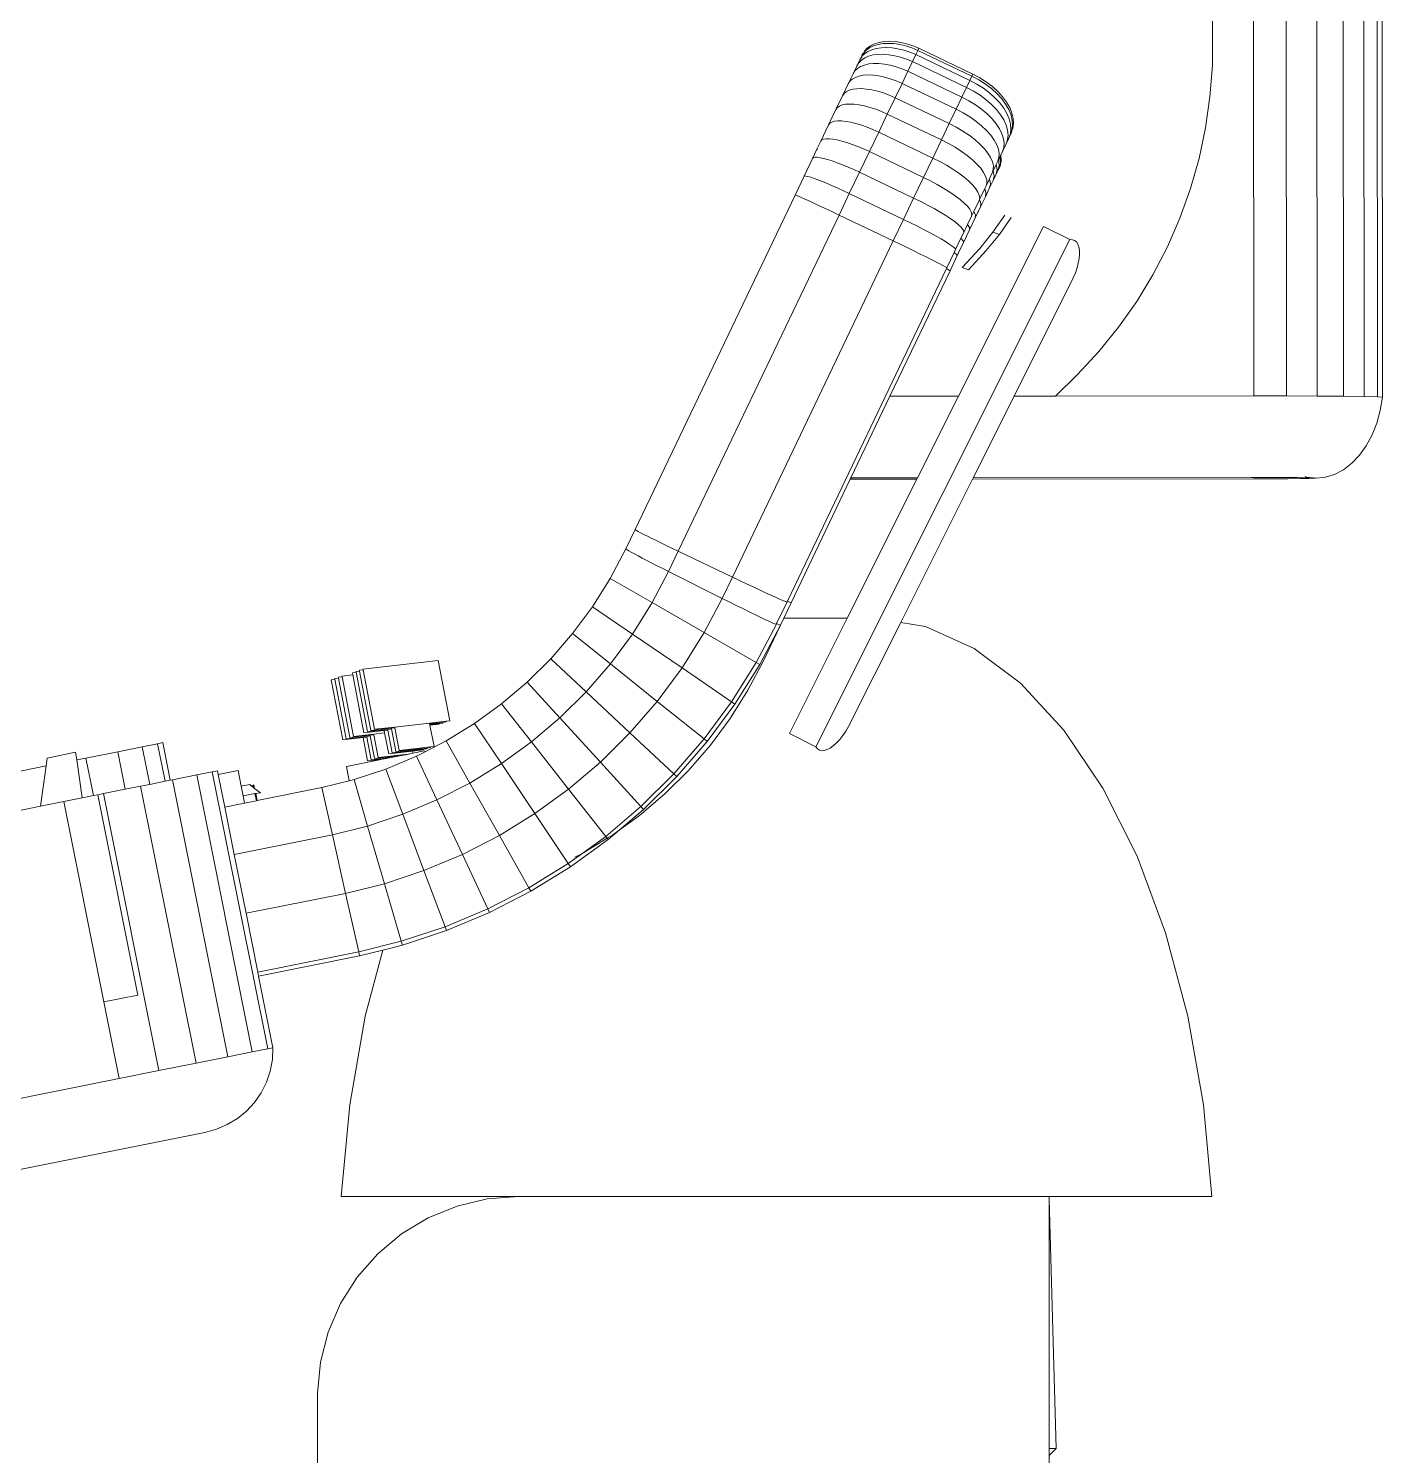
# Model space of a CAD drawing. Extents: x 3552052 to 4102982, y -707811 to -630695.
# Drawn here: x 3703986.1 to 3704290.7, y -696122.1 to -695801.1 of the extents above; entities that cross this region are included whole.
import ezdxf

# ---------------------------------------------------------------- set-up
doc = ezdxf.new("R2010")
doc.units = 0
doc.header["$LTSCALE"] = 6
doc.header["$MEASUREMENT"] = 0
doc.layers.get('0').update_dxf_attribs({"linetype": 'CONTINUOUS', "lineweight": 0})
doc.layers.add('EQP', color=6, linetype='CONTINUOUS', lineweight=0)

# ---------------------------------------------------------------- blocks, each defined once
blk = doc.blocks.new('Philips+Ultrasound+ls')
at = {"layer": 'EQP'}
for p, q in [((-3.202, 30.317), (-3.218, 53.005)), ((-2.508, 30.317), (-2.524, 53.002)), ((-1.857, 30.315), (-1.873, 52.962)), ((-1.293, 30.31), (-1.309, 52.899)), ((-0.855, 30.305), (-0.871, 52.816)), ((-0.572, 30.298), (-0.588, 52.719)), ((-0.464, 30.29), (-0.483, 52.614)), ((-4.086, 50.815), (-4.086, 37.354)), ((-11.458, 37.679), (-11.516, 37.618)), ((-11.438, 37.721), (-11.496, 37.66)), ((-11.385, 37.731), (-11.458, 37.679)), ((-11.365, 37.773), (-11.438, 37.721)), ((-11.34, 37.688), (-11.424, 37.649)), ((-11.3, 37.771), (-11.385, 37.731)), ((-11.28, 37.814), (-11.365, 37.773)), ((-11.244, 37.716), (-11.34, 37.688)), ((-11.204, 37.801), (-11.3, 37.771)), ((-11.183, 37.844), (-11.28, 37.814)), ((-11.139, 37.732), (-11.244, 37.716)), ((-11.097, 37.819), (-11.204, 37.801)), ((-11.076, 37.862), (-11.183, 37.844)), ((-11.025, 37.736), (-11.139, 37.732)), ((-10.982, 37.824), (-11.097, 37.819)), ((-10.962, 37.868), (-11.076, 37.862)), ((-10.904, 37.729), (-11.025, 37.736)), ((-10.862, 37.818), (-10.982, 37.824)), ((-10.841, 37.861), (-10.962, 37.868)), ((-10.78, 37.709), (-10.904, 37.729)), ((-10.737, 37.799), (-10.862, 37.818)), ((-10.716, 37.843), (-10.841, 37.861)), ((-10.653, 37.678), (-10.78, 37.709)), ((-10.61, 37.769), (-10.737, 37.799)), ((-10.589, 37.813), (-10.716, 37.843)), ((-10.527, 37.636), (-10.653, 37.678)), ((-10.483, 37.727), (-10.61, 37.769)), ((-10.462, 37.771), (-10.589, 37.813)), ((-10.358, 37.675), (-10.483, 37.727)), ((-10.337, 37.719), (-10.462, 37.771)), ((-10.337, 37.719), (-10.358, 37.675)), ((-9.184, 37.168), (-10.337, 37.719)), ((-11.655, 37.348), (-11.595, 37.473)), ((-11.619, 37.403), (-11.655, 37.348)), ((-11.614, 37.413), (-11.619, 37.403)), ((-11.558, 37.469), (-11.614, 37.413)), ((-11.595, 37.473), (-11.593, 37.477)), ((-11.595, 37.473), (-11.589, 37.465)), ((-11.593, 37.477), (-11.559, 37.548)), ((-11.553, 37.54), (-11.593, 37.477)), ((-11.593, 37.477), (-11.587, 37.469)), ((-11.559, 37.548), (-11.553, 37.561)), ((-11.559, 37.548), (-11.553, 37.54)), ((-11.488, 37.515), (-11.558, 37.469)), ((-11.539, 37.589), (-11.553, 37.561)), ((-11.553, 37.561), (-11.547, 37.553)), ((-11.553, 37.54), (-11.547, 37.553)), ((-11.496, 37.6), (-11.547, 37.553)), ((-11.516, 37.618), (-11.539, 37.589)), ((-11.539, 37.589), (-11.533, 37.581)), ((-11.496, 37.66), (-11.516, 37.618)), ((-11.424, 37.649), (-11.496, 37.6)), ((-11.403, 37.385), (-11.495, 37.363)), ((-11.405, 37.551), (-11.488, 37.515)), ((-11.311, 37.577), (-11.405, 37.551)), ((-11.299, 37.396), (-11.403, 37.385)), ((-11.206, 37.59), (-11.311, 37.577)), ((-11.188, 37.395), (-11.299, 37.396)), ((-11.093, 37.593), (-11.206, 37.59)), ((-11.07, 37.383), (-11.188, 37.395)), ((-10.974, 37.583), (-11.093, 37.593)), ((-10.947, 37.36), (-11.07, 37.383)), ((-10.85, 37.562), (-10.974, 37.583)), ((-10.724, 37.53), (-10.85, 37.562)), ((-10.598, 37.488), (-10.724, 37.53)), ((-10.473, 37.435), (-10.598, 37.488)), ((-10.473, 37.435), (-10.571, 37.23)), ((-10.402, 37.584), (-10.527, 37.636)), ((-10.402, 37.584), (-10.473, 37.435)), ((-9.32, 36.884), (-10.473, 37.435)), ((-10.358, 37.675), (-10.402, 37.584)), ((-9.249, 37.033), (-10.402, 37.584)), ((-9.205, 37.124), (-10.358, 37.675)), ((-11.84, 36.961), (-11.737, 37.176)), ((-11.687, 37.1), (-11.753, 37.062)), ((-11.737, 37.176), (-11.659, 37.339)), ((-11.698, 37.237), (-11.737, 37.176)), ((-11.645, 37.289), (-11.698, 37.237)), ((-11.608, 37.127), (-11.687, 37.1)), ((-11.659, 37.339), (-11.655, 37.348)), ((-11.659, 37.339), (-11.653, 37.331)), ((-11.655, 37.348), (-11.649, 37.34)), ((-11.577, 37.331), (-11.645, 37.289)), ((-11.518, 37.144), (-11.608, 37.127)), ((-11.495, 37.363), (-11.577, 37.331)), ((-11.416, 37.151), (-11.518, 37.144)), ((-11.307, 37.147), (-11.416, 37.151)), ((-11.19, 37.132), (-11.307, 37.147)), ((-11.068, 37.106), (-11.19, 37.132)), ((-10.944, 37.071), (-11.068, 37.106)), ((-10.821, 37.327), (-10.947, 37.36)), ((-10.818, 37.026), (-10.944, 37.071)), ((-10.695, 37.283), (-10.821, 37.327)), ((-10.571, 37.23), (-10.695, 37.283)), ((-10.571, 37.23), (-10.694, 36.973)), ((-9.418, 36.679), (-10.571, 37.23)), ((-9.205, 37.124), (-9.249, 37.033)), ((-9.184, 37.168), (-9.205, 37.124)), ((-9.058, 37.046), (-9.205, 37.124)), ((-9.037, 37.09), (-9.184, 37.168)), ((-8.897, 37.001), (-9.037, 37.09)), ((-4.086, 37.354), (-4.136, 36.688)), ((-11.962, 36.705), (-11.84, 36.961)), ((-11.881, 36.794), (-11.929, 36.754)), ((-11.818, 36.825), (-11.881, 36.794)), ((-11.804, 37.016), (-11.84, 36.961)), ((-11.742, 36.847), (-11.818, 36.825)), ((-11.753, 37.062), (-11.804, 37.016)), ((-11.654, 36.859), (-11.742, 36.847)), ((-11.555, 36.86), (-11.654, 36.859)), ((-11.448, 36.852), (-11.555, 36.86)), ((-11.333, 36.833), (-11.448, 36.852)), ((-11.212, 36.805), (-11.333, 36.833)), ((-11.089, 36.768), (-11.212, 36.805)), ((-10.964, 36.722), (-11.089, 36.768)), ((-10.694, 36.973), (-10.84, 36.668)), ((-10.694, 36.973), (-10.818, 37.026)), ((-9.541, 36.422), (-10.694, 36.973)), ((-9.32, 36.884), (-9.418, 36.679)), ((-9.249, 37.033), (-9.32, 36.884)), ((-9.172, 36.806), (-9.32, 36.884)), ((-9.101, 36.955), (-9.249, 37.033)), ((-9.032, 36.719), (-9.172, 36.806)), ((-8.962, 36.867), (-9.101, 36.955)), ((-8.918, 36.957), (-9.058, 37.046)), ((-8.832, 36.77), (-8.962, 36.867)), ((-8.789, 36.86), (-8.918, 36.957)), ((-8.768, 36.903), (-8.897, 37.001)), ((-8.716, 36.666), (-8.832, 36.77)), ((-8.673, 36.755), (-8.789, 36.86)), ((-8.653, 36.798), (-8.768, 36.903)), ((-8.551, 36.687), (-8.653, 36.798)), ((-11.962, 36.705), (-12.102, 36.413)), ((-12.027, 36.488), (-12.072, 36.455)), ((-11.968, 36.512), (-12.027, 36.488)), ((-11.895, 36.527), (-11.968, 36.512)), ((-11.929, 36.754), (-11.962, 36.705)), ((-11.81, 36.533), (-11.895, 36.527)), ((-11.714, 36.529), (-11.81, 36.533)), ((-11.608, 36.516), (-11.714, 36.529)), ((-11.495, 36.493), (-11.608, 36.516)), ((-11.377, 36.462), (-11.495, 36.493)), ((-11.254, 36.422), (-11.377, 36.462)), ((-10.84, 36.668), (-11.007, 36.32)), ((-10.84, 36.668), (-10.964, 36.722)), ((-9.687, 36.116), (-10.84, 36.668)), ((-9.418, 36.679), (-9.541, 36.422)), ((-9.27, 36.602), (-9.418, 36.679)), ((-9.13, 36.515), (-9.27, 36.602)), ((-8.999, 36.422), (-9.13, 36.515)), ((-8.902, 36.623), (-9.032, 36.719)), ((-8.785, 36.521), (-8.902, 36.623)), ((-8.682, 36.414), (-8.785, 36.521)), ((-8.614, 36.557), (-8.716, 36.666)), ((-8.572, 36.644), (-8.673, 36.755)), ((-8.529, 36.444), (-8.614, 36.557)), ((-8.488, 36.53), (-8.572, 36.644)), ((-8.467, 36.573), (-8.551, 36.687)), ((-8.421, 36.414), (-8.488, 36.53)), ((-8.4, 36.456), (-8.467, 36.573)), ((-4.136, 36.688), (-4.23, 36.027)), ((-12.256, 36.091), (-12.102, 36.413)), ((-12.134, 36.166), (-12.189, 36.149)), ((-12.064, 36.174), (-12.134, 36.166)), ((-12.072, 36.455), (-12.102, 36.413)), ((-11.982, 36.173), (-12.064, 36.174)), ((-11.889, 36.163), (-11.982, 36.173)), ((-11.786, 36.144), (-11.889, 36.163)), ((-11.13, 36.374), (-11.254, 36.422)), ((-11.007, 36.32), (-11.191, 35.935)), ((-11.007, 36.32), (-11.13, 36.374)), ((-9.854, 35.768), (-11.007, 36.32)), ((-9.541, 36.422), (-9.687, 36.116)), ((-9.393, 36.345), (-9.541, 36.422)), ((-9.252, 36.26), (-9.393, 36.345)), ((-9.12, 36.168), (-9.252, 36.26)), ((-9, 36.071), (-9.12, 36.168)), ((-8.88, 36.322), (-8.999, 36.422)), ((-8.776, 36.218), (-8.88, 36.322)), ((-8.688, 36.111), (-8.776, 36.218)), ((-8.596, 36.304), (-8.682, 36.414)), ((-8.527, 36.193), (-8.596, 36.304)), ((-8.461, 36.33), (-8.529, 36.444)), ((-8.477, 36.082), (-8.527, 36.193)), ((-8.412, 36.216), (-8.461, 36.33)), ((-8.373, 36.298), (-8.421, 36.414)), ((-8.384, 36.105), (-8.412, 36.216)), ((-8.353, 36.34), (-8.4, 36.456)), ((-8.346, 36.184), (-8.373, 36.298)), ((-8.326, 36.226), (-8.353, 36.34)), ((-8.338, 36.075), (-8.346, 36.184)), ((-8.319, 36.116), (-8.326, 36.226)), ((-12.422, 35.743), (-12.256, 36.091)), ((-12.23, 36.124), (-12.256, 36.091)), ((-12.189, 36.149), (-12.23, 36.124)), ((-11.675, 36.117), (-11.786, 36.144)), ((-11.558, 36.082), (-11.675, 36.117)), ((-11.437, 36.039), (-11.558, 36.082)), ((-11.314, 35.99), (-11.437, 36.039)), ((-11.191, 35.935), (-11.389, 35.519)), ((-11.191, 35.935), (-11.314, 35.99)), ((-10.038, 35.383), (-11.191, 35.935)), ((-9.687, 36.116), (-9.854, 35.768)), ((-9.539, 36.04), (-9.687, 36.116)), ((-9.397, 35.957), (-9.539, 36.04)), ((-9.264, 35.868), (-9.397, 35.957)), ((-9.142, 35.774), (-9.264, 35.868)), ((-8.894, 35.971), (-9, 36.071)), ((-8.804, 35.869), (-8.894, 35.971)), ((-8.73, 35.766), (-8.804, 35.869)), ((-8.617, 36.004), (-8.688, 36.111)), ((-8.565, 35.898), (-8.617, 36.004)), ((-8.532, 35.794), (-8.565, 35.898)), ((-8.446, 35.974), (-8.477, 36.082)), ((-8.436, 35.871), (-8.446, 35.974)), ((-8.446, 35.773), (-8.436, 35.871)), ((-8.418, 35.808), (-8.366, 35.916)), ((-8.418, 35.808), (-8.387, 35.897)), ((-8.387, 35.897), (-8.385, 35.901)), ((-8.385, 35.901), (-8.375, 35.998)), ((-8.375, 35.998), (-8.384, 36.105)), ((-8.366, 35.916), (-8.352, 35.971)), ((-8.352, 35.971), (-8.338, 36.075)), ((-8.332, 36.012), (-8.352, 35.971)), ((-8.332, 36.012), (-8.319, 36.116)), ((-4.23, 36.027), (-4.368, 35.374)), ((-12.598, 35.376), (-12.512, 35.555)), ((-12.512, 35.555), (-12.422, 35.743)), ((-12.491, 35.58), (-12.512, 35.555)), ((-12.512, 35.555), (-12.505, 35.55)), ((-12.401, 35.768), (-12.422, 35.743)), ((-12.422, 35.743), (-12.415, 35.738)), ((-12.364, 35.784), (-12.401, 35.768)), ((-12.312, 35.793), (-12.364, 35.784)), ((-12.247, 35.793), (-12.312, 35.793)), ((-12.168, 35.784), (-12.247, 35.793)), ((-12.078, 35.768), (-12.168, 35.784)), ((-11.978, 35.743), (-12.078, 35.768)), ((-11.869, 35.711), (-11.978, 35.743)), ((-11.754, 35.672), (-11.869, 35.711)), ((-11.635, 35.626), (-11.754, 35.672)), ((-11.512, 35.575), (-11.635, 35.626)), ((-11.389, 35.519), (-11.512, 35.575)), ((-9.854, 35.768), (-10.038, 35.383)), ((-9.705, 35.693), (-9.854, 35.768)), ((-9.562, 35.611), (-9.705, 35.693)), ((-9.428, 35.525), (-9.562, 35.611)), ((-9.034, 35.678), (-9.142, 35.774)), ((-8.941, 35.581), (-9.034, 35.678)), ((-8.865, 35.485), (-8.941, 35.581)), ((-8.676, 35.666), (-8.73, 35.766)), ((-8.64, 35.569), (-8.676, 35.666)), ((-8.625, 35.476), (-8.64, 35.569)), ((-8.556, 35.52), (-8.477, 35.684)), ((-8.556, 35.52), (-8.527, 35.604)), ((-8.52, 35.696), (-8.532, 35.794)), ((-8.527, 35.604), (-8.52, 35.696)), ((-8.477, 35.684), (-8.418, 35.808)), ((-8.477, 35.684), (-8.446, 35.773)), ((-12.78, 34.995), (-12.598, 35.376)), ((-12.581, 35.391), (-12.598, 35.376)), ((-12.548, 35.399), (-12.581, 35.391)), ((-12.501, 35.399), (-12.548, 35.399)), ((-12.439, 35.39), (-12.501, 35.399)), ((-12.364, 35.374), (-12.439, 35.39)), ((-12.277, 35.351), (-12.364, 35.374)), ((-12.18, 35.32), (-12.277, 35.351)), ((-12.074, 35.283), (-12.18, 35.32)), ((-11.961, 35.239), (-12.074, 35.283)), ((-11.389, 35.519), (-11.599, 35.081)), ((-10.236, 34.968), (-11.389, 35.519)), ((-10.038, 35.383), (-10.236, 34.968)), ((-9.889, 35.308), (-10.038, 35.383)), ((-9.745, 35.229), (-9.889, 35.308)), ((-9.304, 35.435), (-9.428, 35.525)), ((-9.194, 35.344), (-9.304, 35.435)), ((-9.098, 35.253), (-9.194, 35.344)), ((-9.019, 35.164), (-9.098, 35.253)), ((-8.807, 35.391), (-8.865, 35.485)), ((-8.768, 35.301), (-8.807, 35.391)), ((-8.749, 35.216), (-8.768, 35.301)), ((-8.686, 35.247), (-8.752, 35.11)), ((-8.654, 35.314), (-8.686, 35.247)), ((-8.67, 35.131), (-8.686, 35.247)), ((-8.654, 35.314), (-8.629, 35.391)), ((-8.639, 35.346), (-8.654, 35.314)), ((-8.61, 35.406), (-8.639, 35.346)), ((-8.623, 35.231), (-8.639, 35.346)), ((-8.629, 35.391), (-8.625, 35.476)), ((-8.62, 35.192), (-8.598, 35.283)), ((-8.61, 35.406), (-8.603, 35.42)), ((-8.598, 35.283), (-8.61, 35.406)), ((-8.607, 35.211), (-8.58, 35.321)), ((-8.603, 35.42), (-8.592, 35.444)), ((-8.591, 35.297), (-8.603, 35.42)), ((-8.556, 35.52), (-8.592, 35.444)), ((-8.58, 35.321), (-8.592, 35.444)), ((-4.368, 35.374), (-4.55, 34.731)), ((-12.972, 34.594), (-12.78, 34.995)), ((-12.767, 35.001), (-12.78, 34.995)), ((-12.739, 35), (-12.767, 35.001)), ((-12.696, 34.99), (-12.739, 35)), ((-12.638, 34.973), (-12.696, 34.99)), ((-12.567, 34.949), (-12.638, 34.973)), ((-12.484, 34.919), (-12.567, 34.949)), ((-11.843, 35.191), (-11.961, 35.239)), ((-11.722, 35.138), (-11.843, 35.191)), ((-11.599, 35.081), (-11.816, 34.627)), ((-11.599, 35.081), (-11.722, 35.138)), ((-10.446, 34.529), (-11.599, 35.081)), ((-10.236, 34.968), (-10.446, 34.529)), ((-10.087, 34.894), (-10.236, 34.968)), ((-9.609, 35.145), (-9.745, 35.229)), ((-9.484, 35.06), (-9.609, 35.145)), ((-9.37, 34.975), (-9.484, 35.06)), ((-9.272, 34.891), (-9.37, 34.975)), ((-8.957, 35.077), (-9.019, 35.164)), ((-8.914, 34.995), (-8.957, 35.077)), ((-8.891, 34.919), (-8.914, 34.995)), ((-8.771, 35.069), (-8.834, 34.938)), ((-8.771, 35.069), (-8.75, 35.138)), ((-8.752, 35.11), (-8.771, 35.069)), ((-8.755, 34.903), (-8.695, 35.028)), ((-8.755, 34.903), (-8.733, 35)), ((-8.733, 35), (-8.752, 35.11)), ((-8.75, 35.138), (-8.749, 35.216)), ((-8.695, 35.028), (-8.67, 35.131)), ((-8.695, 35.028), (-8.661, 35.098)), ((-8.65, 35.122), (-8.661, 35.098)), ((-8.65, 35.122), (-8.649, 35.124)), ((-8.649, 35.124), (-8.627, 35.169)), ((-8.649, 35.124), (-8.644, 35.146)), ((-8.644, 35.146), (-8.643, 35.154)), ((-8.643, 35.154), (-8.641, 35.156)), ((-8.641, 35.156), (-8.627, 35.169)), ((-8.641, 35.156), (-8.64, 35.165)), ((-8.64, 35.165), (-8.638, 35.168)), ((-8.638, 35.168), (-8.625, 35.227)), ((-8.638, 35.168), (-8.62, 35.192)), ((-8.627, 35.169), (-8.625, 35.173)), ((-8.625, 35.227), (-8.623, 35.231)), ((-8.625, 35.173), (-8.623, 35.181)), ((-8.623, 35.181), (-8.621, 35.182)), ((-8.621, 35.182), (-8.618, 35.188)), ((-8.62, 35.192), (-8.607, 35.211)), ((-8.618, 35.188), (-8.62, 35.192)), ((-12.39, 34.881), (-12.484, 34.919)), ((-12.287, 34.839), (-12.39, 34.881)), ((-12.176, 34.791), (-12.287, 34.839)), ((-12.059, 34.739), (-12.176, 34.791)), ((-11.939, 34.684), (-12.059, 34.739)), ((-11.816, 34.627), (-11.939, 34.684)), ((-9.942, 34.816), (-10.087, 34.894)), ((-9.805, 34.736), (-9.942, 34.816)), ((-9.677, 34.656), (-9.805, 34.736)), ((-9.561, 34.577), (-9.677, 34.656)), ((-9.189, 34.808), (-9.272, 34.891)), ((-9.123, 34.73), (-9.189, 34.808)), ((-9.076, 34.657), (-9.123, 34.73)), ((-9.048, 34.591), (-9.076, 34.657)), ((-8.931, 34.734), (-9.043, 34.502)), ((-8.905, 34.79), (-8.931, 34.734)), ((-8.906, 34.639), (-8.931, 34.734)), ((-8.919, 34.558), (-8.83, 34.745)), ((-8.919, 34.558), (-8.906, 34.639)), ((-8.834, 34.938), (-8.905, 34.79)), ((-8.905, 34.79), (-8.888, 34.85)), ((-8.888, 34.85), (-8.891, 34.919)), ((-8.812, 34.835), (-8.834, 34.938)), ((-8.83, 34.745), (-8.755, 34.903)), ((-8.83, 34.745), (-8.812, 34.835)), ((-4.55, 34.731), (-4.775, 34.102)), ((-16.378, 27.472), (-12.972, 34.594)), ((-12.963, 34.593), (-12.972, 34.594)), ((-12.938, 34.584), (-12.963, 34.593)), ((-12.898, 34.568), (-12.938, 34.584)), ((-12.844, 34.544), (-12.898, 34.568)), ((-12.775, 34.514), (-12.844, 34.544)), ((-12.695, 34.478), (-12.775, 34.514)), ((-12.603, 34.436), (-12.695, 34.478)), ((-12.502, 34.389), (-12.603, 34.436)), ((-12.392, 34.338), (-12.502, 34.389)), ((-12.277, 34.284), (-12.392, 34.338)), ((-11.816, 34.627), (-12.035, 34.169)), ((-10.663, 34.075), (-11.816, 34.627)), ((-10.446, 34.529), (-10.663, 34.075)), ((-10.296, 34.456), (-10.446, 34.529)), ((-10.151, 34.381), (-10.296, 34.456)), ((-10.011, 34.305), (-10.151, 34.381)), ((-9.459, 34.499), (-9.561, 34.577)), ((-9.372, 34.425), (-9.459, 34.499)), ((-9.302, 34.356), (-9.372, 34.425)), ((-9.25, 34.293), (-9.302, 34.356)), ((-9.052, 34.481), (-9.166, 34.244)), ((-9.065, 34.253), (-9.021, 34.345)), ((-9.052, 34.481), (-9.04, 34.531)), ((-9.043, 34.502), (-9.052, 34.481)), ((-9.04, 34.531), (-9.048, 34.591)), ((-9.013, 34.416), (-9.043, 34.502)), ((-8.919, 34.558), (-9.021, 34.345)), ((-9.021, 34.345), (-9.013, 34.416)), ((-15.459, 27.01), (-12.035, 34.169)), ((-12.157, 34.227), (-12.277, 34.284)), ((-12.035, 34.169), (-12.157, 34.227)), ((-10.882, 33.618), (-12.035, 34.169)), ((-10.663, 34.075), (-10.882, 33.618)), ((-10.513, 34.003), (-10.663, 34.075)), ((-9.881, 34.229), (-10.011, 34.305)), ((-9.762, 34.156), (-9.881, 34.229)), ((-9.656, 34.086), (-9.762, 34.156)), ((-9.565, 34.021), (-9.656, 34.086)), ((-9.212, 34.148), (-9.298, 33.967)), ((-9.256, 33.854), (-9.134, 34.109)), ((-9.218, 34.236), (-9.25, 34.293)), ((-9.205, 34.188), (-9.218, 34.236)), ((-9.166, 34.244), (-9.212, 34.148)), ((-9.212, 34.148), (-9.205, 34.188)), ((-9.131, 34.169), (-9.166, 34.244)), ((-9.134, 34.109), (-9.069, 34.245)), ((-9.134, 34.109), (-9.131, 34.169)), ((-9.077, 34.228), (-9.065, 34.253)), ((-9.069, 34.245), (-9.065, 34.253)), ((-8.758, 33.803), (-8.503, 34.164)), ((-8.368, 34.114), (-8.621, 33.753)), ((-4.775, 34.102), (-5.042, 33.49)), ((-10.366, 33.929), (-10.513, 34.003)), ((-10.225, 33.857), (-10.366, 33.929)), ((-10.093, 33.787), (-10.225, 33.857)), ((-9.97, 33.721), (-10.093, 33.787)), ((-9.491, 33.961), (-9.565, 34.021)), ((-9.493, 30.311), (-7.682, 33.928)), ((-9.434, 33.908), (-9.491, 33.961)), ((-9.38, 33.796), (-9.438, 33.674)), ((-9.397, 33.862), (-9.434, 33.908)), ((-9.378, 33.825), (-9.397, 33.862)), ((-9.256, 33.854), (-9.384, 33.586)), ((-9.298, 33.967), (-9.38, 33.796)), ((-9.38, 33.796), (-9.378, 33.825)), ((-9.258, 33.903), (-9.298, 33.967)), ((-9.256, 33.854), (-9.258, 33.903)), ((-9.036, 33.459), (-8.758, 33.803)), ((-8.621, 33.753), (-8.899, 33.411)), ((-8.621, 33.753), (-8.758, 33.803)), ((-7.118, 33.646), (-7.682, 33.928)), ((-14.306, 26.458), (-10.882, 33.618)), ((-12.527, 22.845), (-7.118, 33.646)), ((-10.732, 33.546), (-10.882, 33.618)), ((-10.584, 33.474), (-10.732, 33.546)), ((-10.442, 33.405), (-10.584, 33.474)), ((-9.861, 33.659), (-9.97, 33.721)), ((-9.766, 33.602), (-9.861, 33.659)), ((-9.687, 33.552), (-9.766, 33.602)), ((-9.625, 33.509), (-9.687, 33.552)), ((-9.582, 33.475), (-9.625, 33.509)), ((-9.554, 33.432), (-9.584, 33.37)), ((-9.558, 33.449), (-9.582, 33.475)), ((-9.554, 33.432), (-9.558, 33.449)), ((-9.438, 33.674), (-9.554, 33.432)), ((-9.49, 33.364), (-9.384, 33.586)), ((-9.392, 33.622), (-9.438, 33.674)), ((-9.413, 33.053), (-9.036, 33.459)), ((-9.384, 33.586), (-9.392, 33.622)), ((-7.118, 33.646), (-7.065, 33.644)), ((-7.065, 33.644), (-7.018, 33.628)), ((-7.018, 33.628), (-6.979, 33.596)), ((-6.979, 33.596), (-6.949, 33.55)), ((-6.949, 33.55), (-6.927, 33.491)), ((-6.927, 33.491), (-6.916, 33.419)), ((-5.042, 33.49), (-5.35, 32.897)), ((-10.307, 33.339), (-10.442, 33.405)), ((-10.182, 33.278), (-10.307, 33.339)), ((-10.07, 33.221), (-10.182, 33.278)), ((-9.971, 33.171), (-10.07, 33.221)), ((-9.889, 33.129), (-9.971, 33.171)), ((-9.823, 33.094), (-9.889, 33.129)), ((-9.584, 33.37), (-9.74, 33.044)), ((-9.517, 33.307), (-9.672, 32.984)), ((-9.532, 33.33), (-9.584, 33.37)), ((-9.517, 33.307), (-9.532, 33.33)), ((-9.494, 33.357), (-9.517, 33.307)), ((-9.494, 33.357), (-9.49, 33.364)), ((-8.899, 33.411), (-9.276, 33.005)), ((-6.94, 33.147), (-6.967, 33.044)), ((-6.922, 33.246), (-6.94, 33.147)), ((-6.914, 33.337), (-6.922, 33.246)), ((-6.916, 33.419), (-6.914, 33.337)), ((-13.135, 25.945), (-9.747, 33.028)), ((-9.672, 32.984), (-10.951, 30.31)), ((-9.776, 33.068), (-9.823, 33.094)), ((-9.748, 33.051), (-9.776, 33.068)), ((-9.74, 33.044), (-9.748, 33.051)), ((-9.74, 33.044), (-9.747, 33.028)), ((-9.691, 32.997), (-9.747, 33.028)), ((-9.672, 32.984), (-9.691, 32.997)), ((-9.276, 33.005), (-9.413, 33.053)), ((-8.309, 30.312), (-7.047, 32.832)), ((-7.003, 32.938), (-7.047, 32.832)), ((-6.967, 33.044), (-7.003, 32.938)), ((-5.35, 32.897), (-5.697, 32.326)), ((-5.697, 32.326), (-6.081, 31.78)), ((-6.081, 31.78), (-6.501, 31.261)), ((-6.501, 31.261), (-6.956, 30.771)), ((-6.956, 30.771), (-7.424, 30.313)), ((-11.782, 28.572), (-10.951, 30.31)), ((-9.493, 30.311), (-10.951, 30.31)), ((-9.493, 30.311), (-10.363, 28.574)), ((-9.179, 28.575), (-8.309, 30.312)), ((-7.424, 30.313), (-8.309, 30.312)), ((-3.202, 30.317), (-7.424, 30.313)), ((-2.508, 30.317), (-3.202, 30.317)), ((-1.857, 30.315), (-2.508, 30.317)), ((-1.293, 30.31), (-1.857, 30.315)), ((-0.855, 30.305), (-1.293, 30.31)), ((-0.572, 30.298), (-0.855, 30.305)), ((-0.464, 30.29), (-0.572, 30.298)), ((-0.511, 30.008), (-0.464, 30.29)), ((-0.585, 29.738), (-0.511, 30.008)), ((-0.808, 29.256), (-0.685, 29.486)), ((-0.685, 29.486), (-0.585, 29.738)), ((-0.953, 29.054), (-0.808, 29.256)), ((-1.294, 28.746), (-1.116, 28.883)), ((-1.116, 28.883), (-0.953, 29.054)), ((-11.784, 28.568), (-11.795, 28.544)), ((-11.784, 28.568), (-11.782, 28.572)), ((-11.518, 28.573), (-11.782, 28.572)), ((-10.363, 28.574), (-11.518, 28.573)), ((-10.363, 28.574), (-10.377, 28.545)), ((-9.193, 28.546), (-9.179, 28.575)), ((-9.179, 28.575), (-3.259, 28.581)), ((-2.841, 28.58), (-3.259, 28.581)), ((-2.535, 28.579), (-2.841, 28.58)), ((-2.27, 28.577), (-2.535, 28.579)), ((-2.065, 28.575), (-2.27, 28.577)), ((-2.11, 28.598), (-2.082, 28.589)), ((-2.082, 28.589), (-1.932, 28.571)), ((-1.932, 28.571), (-2.065, 28.575)), ((-2.034, 28.56), (-1.916, 28.564)), ((-1.881, 28.568), (-1.932, 28.571)), ((-1.916, 28.564), (-1.881, 28.568)), ((-1.881, 28.568), (-1.72, 28.583)), ((-1.72, 28.583), (-1.68, 28.587)), ((-1.68, 28.587), (-1.483, 28.647)), ((-1.483, 28.647), (-1.294, 28.746)), ((-11.795, 28.544), (-13.054, 25.914)), ((-10.377, 28.545), (-11.859, 25.586)), ((-11.795, 28.544), (-11.455, 28.544)), ((-11.455, 28.544), (-10.377, 28.545)), ((-10.721, 25.495), (-9.193, 28.546)), ((-9.193, 28.546), (-3.196, 28.552)), ((-3.196, 28.552), (-2.781, 28.553)), ((-2.781, 28.553), (-2.481, 28.555)), ((-2.481, 28.555), (-2.226, 28.557)), ((-2.226, 28.557), (-2.034, 28.56)), ((-16.576, 27.058), (-16.378, 27.472)), ((-16.371, 27.466), (-16.378, 27.472)), ((-16.349, 27.452), (-16.371, 27.466)), ((-16.311, 27.431), (-16.349, 27.452)), ((-16.259, 27.403), (-16.311, 27.431)), ((-16.193, 27.369), (-16.259, 27.403)), ((-16.114, 27.329), (-16.193, 27.369)), ((-16.576, 27.058), (-16.907, 26.429)), ((-16.569, 27.052), (-16.576, 27.058)), ((-16.547, 27.037), (-16.569, 27.052)), ((-16.023, 27.284), (-16.114, 27.329)), ((-15.923, 27.235), (-16.023, 27.284)), ((-15.815, 27.182), (-15.923, 27.235)), ((-15.7, 27.126), (-15.815, 27.182)), ((-15.581, 27.068), (-15.7, 27.126)), ((-15.459, 27.01), (-15.581, 27.068)), ((-16.51, 27.016), (-16.547, 27.037)), ((-16.458, 26.987), (-16.51, 27.016)), ((-16.392, 26.952), (-16.458, 26.987)), ((-16.314, 26.91), (-16.392, 26.952)), ((-16.225, 26.863), (-16.314, 26.91)), ((-16.126, 26.812), (-16.225, 26.863)), ((-16.018, 26.757), (-16.126, 26.812)), ((-15.905, 26.699), (-16.018, 26.757)), ((-15.459, 27.01), (-15.666, 26.578)), ((-14.306, 26.458), (-15.459, 27.01)), ((-15.666, 26.578), (-16.015, 25.915)), ((-15.786, 26.639), (-15.905, 26.699)), ((-15.666, 26.578), (-15.786, 26.639)), ((-14.523, 26.004), (-15.666, 26.578)), ((-14.306, 26.458), (-14.523, 26.004)), ((-14.156, 26.386), (-14.306, 26.458)), ((-16.907, 26.429), (-17.285, 25.828)), ((-16.015, 25.915), (-16.907, 26.429)), ((-14.007, 26.316), (-14.156, 26.386)), ((-13.864, 26.249), (-14.007, 26.316)), ((-13.728, 26.185), (-13.864, 26.249)), ((-13.602, 26.127), (-13.728, 26.185)), ((-17.285, 25.828), (-17.707, 25.257)), ((-16.434, 25.247), (-17.285, 25.828)), ((-16.015, 25.915), (-16.434, 25.247)), ((-14.906, 25.277), (-16.015, 25.915)), ((-14.523, 26.004), (-14.906, 25.277)), ((-14.374, 25.93), (-14.523, 26.004)), ((-14.227, 25.857), (-14.374, 25.93)), ((-14.085, 25.787), (-14.227, 25.857)), ((-13.488, 26.075), (-13.602, 26.127)), ((-13.387, 26.029), (-13.488, 26.075)), ((-13.302, 25.992), (-13.387, 26.029)), ((-13.142, 25.929), (-13.363, 25.469)), ((-13.234, 25.963), (-13.302, 25.992)), ((-13.184, 25.942), (-13.234, 25.963)), ((-13.21, 25.586), (-13.054, 25.914)), ((-13.154, 25.931), (-13.184, 25.942)), ((-13.142, 25.929), (-13.154, 25.931)), ((-13.135, 25.945), (-13.142, 25.929)), ((-13.076, 25.92), (-13.135, 25.945)), ((-13.054, 25.914), (-13.076, 25.92)), ((-13.951, 25.721), (-14.085, 25.787)), ((-13.826, 25.66), (-13.951, 25.721)), ((-13.712, 25.605), (-13.826, 25.66)), ((-13.613, 25.558), (-13.712, 25.605)), ((-13.528, 25.519), (-13.613, 25.558)), ((-13.21, 25.586), (-13.282, 25.436)), ((-13.21, 25.586), (-11.859, 25.586)), ((-11.859, 25.586), (-13.09, 23.128)), ((-17.707, 25.257), (-18.172, 24.72)), ((-16.904, 24.613), (-17.707, 25.257)), ((-16.434, 25.247), (-16.904, 24.613)), ((-15.378, 24.526), (-16.434, 25.247)), ((-14.906, 25.277), (-15.378, 24.526)), ((-13.799, 24.639), (-14.906, 25.277)), ((-13.37, 25.454), (-13.799, 24.639)), ((-13.282, 25.436), (-13.724, 24.596)), ((-13.644, 24.679), (-13.282, 25.436)), ((-13.461, 25.488), (-13.528, 25.519)), ((-13.412, 25.467), (-13.461, 25.488)), ((-13.381, 25.455), (-13.412, 25.467)), ((-13.37, 25.454), (-13.381, 25.455)), ((-13.363, 25.469), (-13.37, 25.454)), ((-13.304, 25.443), (-13.363, 25.469)), ((-13.282, 25.436), (-13.304, 25.443)), ((-11.833, 23.276), (-10.721, 25.495)), ((-10.195, 25.405), (-10.721, 25.495)), ((-9.159, 24.939), (-10.195, 25.405)), ((-8.17, 24.198), (-9.159, 24.939)), ((-20.568, 24.681), (-22.172, 24.499)), ((-20.322, 23.4), (-20.568, 24.681)), ((-18.172, 24.72), (-18.677, 24.22)), ((-17.42, 24.017), (-18.172, 24.72)), ((-16.904, 24.613), (-17.42, 24.017)), ((-15.906, 23.813), (-16.904, 24.613)), ((-13.799, 24.639), (-14.322, 23.805)), ((-13.975, 24.051), (-13.644, 24.679)), ((-13.799, 24.639), (-13.724, 24.596)), ((-22.771, 24.3), (-22.693, 24.308)), ((-22.696, 24.325), (-22.618, 24.333)), ((-22.693, 24.308), (-22.696, 24.325)), ((-22.451, 23.043), (-22.693, 24.308)), ((-22.621, 24.349), (-22.388, 24.376)), ((-22.618, 24.333), (-22.621, 24.349)), ((-22.376, 23.068), (-22.618, 24.333)), ((-22.397, 24.424), (-22.319, 24.433)), ((-22.388, 24.376), (-22.397, 24.424)), ((-22.151, 23.143), (-22.388, 24.376)), ((-22.322, 24.449), (-22.244, 24.458)), ((-22.319, 24.433), (-22.322, 24.449)), ((-22.076, 23.168), (-22.319, 24.433)), ((-22.247, 24.474), (-22.169, 24.483)), ((-22.244, 24.458), (-22.247, 24.474)), ((-22.001, 23.193), (-22.244, 24.458)), ((-22.169, 24.483), (-22.172, 24.499)), ((-21.927, 23.218), (-22.169, 24.483)), ((-15.378, 24.526), (-15.906, 23.813)), ((-14.322, 23.805), (-15.378, 24.526)), ((-13.724, 24.596), (-14.251, 23.757)), ((-22.846, 24.275), (-22.768, 24.284)), ((-22.6, 22.993), (-22.846, 24.275)), ((-22.768, 24.284), (-22.771, 24.3)), ((-22.526, 23.018), (-22.768, 24.284)), ((-18.677, 24.22), (-19.219, 23.761)), ((-17.981, 23.461), (-18.677, 24.22)), ((-17.42, 24.017), (-17.981, 23.461)), ((-16.486, 23.143), (-17.42, 24.017)), ((-14.353, 23.449), (-13.975, 24.051)), ((-7.25, 23.199), (-8.17, 24.198)), ((-19.219, 23.761), (-19.794, 23.344)), ((-18.583, 22.951), (-19.219, 23.761)), ((-15.906, 23.813), (-16.486, 23.143)), ((-14.908, 23.014), (-15.906, 23.813)), ((-14.322, 23.805), (-14.908, 23.014)), ((-14.251, 23.757), (-14.841, 22.96)), ((-14.322, 23.805), (-14.251, 23.757)), ((-20.322, 23.4), (-20.4, 23.391)), ((-17.981, 23.461), (-18.583, 22.951)), ((-17.117, 22.519), (-17.981, 23.461)), ((-14.775, 22.878), (-14.353, 23.449)), ((-22.451, 23.043), (-22.018, 23.093)), ((-22.376, 23.068), (-21.944, 23.117)), ((-22.151, 23.143), (-21.719, 23.192)), ((-22.076, 23.168), (-21.644, 23.217)), ((-22.018, 23.093), (-21.94, 23.101)), ((-22.015, 23.076), (-22.018, 23.093)), ((-22.001, 23.193), (-21.569, 23.242)), ((-21.944, 23.117), (-21.71, 23.144)), ((-21.94, 23.101), (-21.944, 23.117)), ((-21.848, 22.619), (-21.94, 23.101)), ((-21.927, 23.218), (-21.494, 23.267)), ((-21.719, 23.192), (-21.641, 23.201)), ((-21.71, 23.144), (-21.719, 23.192)), ((-21.623, 22.694), (-21.71, 23.144)), ((-21.644, 23.217), (-21.566, 23.226)), ((-21.641, 23.201), (-21.644, 23.217)), ((-21.548, 22.719), (-21.641, 23.201)), ((-21.569, 23.242), (-21.491, 23.251)), ((-21.566, 23.226), (-21.569, 23.242)), ((-21.474, 22.744), (-21.566, 23.226)), ((-20.755, 23.351), (-21.494, 23.267)), ((-21.491, 23.251), (-21.494, 23.267)), ((-21.399, 22.769), (-21.491, 23.251)), ((-20.755, 23.351), (-20.4, 23.391)), ((-20.752, 23.335), (-20.755, 23.351)), ((-20.475, 23.366), (-20.752, 23.335)), ((-20.749, 23.319), (-20.752, 23.335)), ((-20.55, 23.342), (-20.749, 23.319)), ((-20.746, 23.303), (-20.749, 23.319)), ((-20.547, 23.325), (-20.746, 23.303)), ((-20.659, 22.853), (-20.746, 23.303)), ((-20.472, 23.35), (-20.55, 23.342)), ((-20.547, 23.325), (-20.55, 23.342)), ((-20.397, 23.375), (-20.475, 23.366)), ((-20.472, 23.35), (-20.475, 23.366)), ((-20.397, 23.375), (-20.4, 23.391)), ((-19.794, 23.344), (-20.399, 22.972)), ((-19.221, 22.487), (-19.794, 23.344)), ((-16.486, 23.143), (-17.117, 22.519)), ((-15.553, 22.269), (-16.486, 23.143)), ((-12.527, 22.845), (-13.09, 23.128)), ((-11.891, 23.177), (-11.955, 23.084)), ((-11.833, 23.276), (-11.891, 23.177)), ((-6.417, 21.963), (-7.25, 23.199)), ((-27.394, 22.742), (-26.874, 22.846)), ((-26.874, 22.846), (-26.546, 22.912)), ((-26.713, 22.045), (-26.874, 22.846)), ((-26.546, 22.912), (-26.435, 22.934)), ((-26.386, 22.111), (-26.546, 22.912)), ((-26.275, 22.133), (-26.435, 22.934)), ((-22.6, 22.993), (-22.168, 23.043)), ((-22.526, 23.018), (-22.093, 23.068)), ((-22.168, 23.043), (-22.09, 23.052)), ((-22.073, 22.544), (-22.168, 23.043)), ((-22.093, 23.068), (-22.015, 23.076)), ((-22.09, 23.052), (-22.093, 23.068)), ((-21.998, 22.569), (-22.09, 23.052)), ((-21.923, 22.594), (-22.015, 23.076)), ((-20.887, 22.794), (-21.548, 22.719)), ((-20.812, 22.819), (-21.474, 22.744)), ((-20.737, 22.844), (-21.399, 22.769)), ((-20.809, 22.803), (-20.887, 22.794)), ((-20.884, 22.778), (-20.887, 22.794)), ((-20.399, 22.972), (-20.863, 22.734)), ((-20.734, 22.828), (-20.812, 22.819)), ((-20.809, 22.803), (-20.812, 22.819)), ((-20.659, 22.853), (-20.737, 22.844)), ((-20.734, 22.828), (-20.737, 22.844)), ((-19.894, 22.074), (-20.399, 22.972)), ((-18.583, 22.951), (-19.221, 22.487)), ((-17.793, 21.945), (-18.583, 22.951)), ((-14.908, 23.014), (-15.553, 22.269)), ((-14.841, 22.96), (-15.49, 22.211)), ((-15.24, 22.341), (-14.775, 22.878)), ((-14.908, 23.014), (-14.841, 22.96)), ((-12.494, 22.803), (-12.527, 22.845)), ((-12.453, 22.776), (-12.494, 22.803)), ((-12.224, 22.819), (-12.288, 22.785)), ((-12.157, 22.867), (-12.224, 22.819)), ((-12.089, 22.928), (-12.157, 22.867)), ((-12.021, 23.001), (-12.089, 22.928)), ((-11.955, 23.084), (-12.021, 23.001)), ((-28.918, 22.437), (-28.895, 22.607)), ((-28.29, 22.728), (-28.895, 22.607)), ((-28.267, 22.568), (-28.29, 22.728)), ((-28.267, 22.568), (-28.072, 22.607)), ((-28.151, 21.758), (-28.267, 22.568)), ((-27.394, 22.742), (-28.072, 22.607)), ((-27.912, 21.806), (-28.072, 22.607)), ((-27.234, 21.941), (-27.394, 22.742)), ((-22.524, 22.427), (-21.822, 22.568)), ((-21.799, 22.576), (-22.073, 22.544)), ((-21.628, 22.611), (-21.998, 22.569)), ((-21.457, 22.647), (-21.923, 22.594)), ((-21.217, 22.691), (-21.848, 22.619)), ((-21.799, 22.576), (-21.822, 22.568)), ((-21.799, 22.576), (-21.788, 22.574)), ((-21.788, 22.574), (-21.604, 22.611)), ((-21.685, 22.372), (-21.031, 22.647)), ((-21.628, 22.611), (-21.604, 22.611)), ((-21.118, 22.751), (-21.623, 22.694)), ((-21.393, 22.653), (-21.604, 22.611)), ((-21.457, 22.647), (-21.393, 22.653)), ((-21.268, 22.678), (-21.393, 22.653)), ((-21.217, 22.691), (-21.268, 22.678)), ((-21.217, 22.691), (-21.202, 22.692)), ((-21.202, 22.692), (-21.11, 22.71)), ((-20.884, 22.778), (-21.118, 22.751)), ((-21.11, 22.71), (-21.118, 22.751)), ((-21.11, 22.71), (-20.867, 22.758)), ((-21.031, 22.647), (-20.863, 22.734)), ((-20.596, 21.714), (-21.031, 22.647)), ((-20.863, 22.734), (-20.867, 22.758)), ((-19.221, 22.487), (-19.894, 22.074)), ((-18.511, 21.424), (-19.221, 22.487)), ((-17.117, 22.519), (-17.793, 21.945)), ((-16.253, 21.577), (-17.117, 22.519)), ((-12.404, 22.763), (-12.453, 22.776)), ((-12.349, 22.767), (-12.404, 22.763)), ((-12.288, 22.785), (-12.349, 22.767)), ((-28.918, 22.437), (-29.709, 22.279)), ((-29.037, 21.581), (-28.918, 22.437)), ((-26.228, 22.143), (-25.708, 22.247)), ((-25.381, 22.312), (-25.708, 22.247)), ((-24.528, 16.347), (-25.708, 22.247)), ((-25.269, 22.334), (-25.381, 22.312)), ((-24.201, 16.413), (-25.381, 22.312)), ((-25.254, 22.257), (-25.269, 22.334)), ((-25.254, 22.257), (-24.83, 22.341)), ((-25.115, 21.562), (-25.254, 22.257)), ((-24.763, 22.008), (-24.83, 22.341)), ((-22.463, 22.122), (-22.524, 22.427)), ((-22.359, 22.148), (-21.685, 22.372)), ((-21.323, 21.408), (-21.685, 22.372)), ((-15.553, 22.269), (-16.253, 21.577)), ((-15.49, 22.211), (-16.195, 21.513)), ((-15.745, 21.842), (-15.24, 22.341)), ((-15.553, 22.269), (-15.49, 22.211)), ((-27.234, 21.941), (-27.696, 21.849)), ((-27.234, 21.941), (-26.906, 22.007)), ((-26.713, 22.045), (-26.906, 22.007)), ((-25.726, 16.108), (-26.906, 22.007)), ((-26.386, 22.111), (-26.713, 22.045)), ((-26.275, 22.133), (-26.386, 22.111)), ((-26.228, 22.143), (-26.275, 22.133)), ((-25.048, 16.243), (-26.228, 22.143)), ((-24.583, 22.04), (-24.763, 22.008)), ((-24.722, 21.804), (-24.763, 22.008)), ((-24.558, 22.02), (-24.583, 22.04)), ((-24.509, 22.03), (-24.558, 22.02)), ((-24.498, 21.975), (-24.558, 22.02)), ((-24.493, 22.033), (-24.509, 22.03)), ((-24.498, 21.975), (-24.509, 22.03)), ((-24.478, 21.96), (-24.498, 21.975)), ((-24.478, 21.96), (-24.493, 22.033)), ((-24.356, 21.868), (-24.478, 21.96)), ((-23.048, 21.976), (-24.426, 21.7)), ((-22.463, 22.122), (-23.048, 21.976)), ((-22.823, 20.971), (-23.048, 21.976)), ((-22.463, 22.122), (-22.359, 22.148)), ((-22.072, 21.159), (-22.359, 22.148)), ((-19.894, 22.074), (-20.596, 21.714)), ((-19.266, 20.96), (-19.894, 22.074)), ((-17.793, 21.945), (-18.511, 21.424)), ((-17.003, 20.939), (-17.793, 21.945)), ((-5.689, 20.515), (-6.417, 21.963)), ((-29.037, 21.581), (-29.549, 21.478)), ((-28.543, 21.679), (-29.037, 21.581)), ((-28.543, 21.679), (-28.151, 21.758)), ((-28.543, 21.679), (-27.69, 17.412)), ((-27.912, 21.806), (-28.151, 21.758)), ((-27.912, 21.806), (-27.818, 21.825)), ((-27.696, 21.849), (-27.818, 21.825)), ((-27.818, 21.825), (-26.965, 17.557)), ((-26.516, 15.95), (-27.696, 21.849)), ((-25.115, 21.562), (-24.691, 21.647)), ((-24.722, 21.804), (-24.473, 21.848)), ((-24.691, 21.647), (-24.722, 21.804)), ((-24.691, 21.647), (-24.442, 21.697)), ((-24.473, 21.848), (-24.456, 21.851)), ((-24.442, 21.697), (-24.473, 21.848)), ((-24.456, 21.851), (-24.356, 21.868)), ((-24.426, 21.7), (-24.456, 21.851)), ((-24.442, 21.697), (-24.426, 21.7)), ((-20.596, 21.714), (-21.323, 21.408)), ((-20.055, 20.555), (-20.596, 21.714)), ((-16.253, 21.577), (-17.003, 20.939)), ((-16.286, 21.382), (-15.745, 21.842)), ((-16.253, 21.577), (-16.195, 21.513)), ((-24.913, 20.553), (-25.115, 21.562)), ((-21.323, 21.408), (-22.072, 21.159)), ((-20.873, 20.211), (-21.323, 21.408)), ((-18.511, 21.424), (-19.266, 20.96)), ((-17.8, 20.361), (-18.511, 21.424)), ((-16.195, 21.513), (-16.717, 21.07)), ((-16.717, 21.07), (-16.286, 21.382)), ((-22.823, 20.971), (-24.913, 20.553)), ((-22.072, 21.159), (-22.823, 20.971)), ((-22.542, 19.724), (-22.823, 20.971)), ((-21.714, 19.931), (-22.072, 21.159)), ((-16.717, 21.07), (-16.95, 20.872)), ((-16.861, 20.965), (-16.717, 21.07)), ((-19.266, 20.96), (-20.055, 20.555)), ((-18.639, 19.846), (-19.266, 20.96)), ((-16.95, 20.872), (-17.753, 20.29)), ((-17.003, 20.939), (-17.515, 20.568)), ((-17.467, 20.593), (-16.971, 20.898)), ((-16.971, 20.898), (-17.003, 20.939)), ((-16.971, 20.898), (-16.861, 20.965)), ((-16.95, 20.872), (-16.971, 20.898)), ((-24.662, 19.3), (-24.913, 20.553)), ((-20.055, 20.555), (-20.873, 20.211)), ((-19.515, 19.396), (-20.055, 20.555)), ((-17.8, 20.361), (-18.639, 19.846)), ((-17.515, 20.568), (-17.8, 20.361)), ((-17.8, 20.361), (-17.753, 20.29)), ((-17.66, 20.494), (-17.515, 20.568)), ((-17.515, 20.568), (-17.467, 20.593)), ((-5.082, 18.886), (-5.689, 20.515)), ((-20.873, 20.211), (-21.714, 19.931)), ((-20.423, 19.015), (-20.873, 20.211)), ((-17.753, 20.29), (-18.597, 19.771)), ((-21.714, 19.931), (-22.542, 19.724)), ((-21.357, 18.704), (-21.714, 19.931)), ((-18.639, 19.846), (-19.515, 19.396)), ((-18.597, 19.771), (-19.479, 19.318)), ((-18.639, 19.846), (-18.597, 19.771)), ((-22.542, 19.724), (-24.662, 19.3)), ((-22.262, 18.477), (-22.542, 19.724)), ((-24.412, 18.047), (-24.662, 19.3)), ((-19.515, 19.396), (-20.423, 19.015)), ((-19.479, 19.318), (-20.393, 18.934)), ((-19.515, 19.396), (-19.479, 19.318)), ((-20.423, 19.015), (-21.357, 18.704)), ((-20.393, 18.934), (-21.333, 18.621)), ((-20.423, 19.015), (-20.393, 18.934)), ((-4.608, 17.11), (-5.082, 18.886)), ((-21.357, 18.704), (-22.262, 18.477)), ((-21.333, 18.621), (-21.748, 18.517)), ((-21.357, 18.704), (-21.333, 18.621)), ((-22.262, 18.477), (-24.412, 18.047)), ((-24.395, 17.962), (-22.243, 18.392)), ((-22.262, 18.477), (-22.243, 18.392)), ((-22.243, 18.392), (-21.748, 18.517)), ((-21.748, 18.517), (-22.123, 17.11)), ((-24.395, 17.962), (-24.412, 18.047)), ((-24.089, 16.435), (-24.395, 17.962)), ((-27.69, 17.412), (-26.965, 17.557)), ((-27.363, 15.78), (-27.69, 17.412)), ((-22.123, 17.11), (-22.454, 15.225)), ((-4.277, 15.225), (-4.608, 17.11)), ((-24.201, 16.413), (-24.528, 16.347)), ((-24.089, 16.435), (-24.201, 16.413)), ((-24.1, 16.186), (-24.089, 16.435)), ((-25.726, 16.108), (-26.516, 15.95)), ((-25.048, 16.243), (-25.726, 16.108)), ((-24.528, 16.347), (-25.048, 16.243)), ((-24.145, 15.94), (-24.1, 16.186)), ((-26.516, 15.95), (-27.363, 15.78)), ((-24.225, 15.703), (-24.145, 15.94)), ((-27.363, 15.78), (-37.711, 13.711)), ((-24.337, 15.479), (-24.225, 15.703)), ((-24.651, 15.089), (-24.48, 15.273)), ((-24.48, 15.273), (-24.337, 15.479)), ((-22.454, 15.225), (-22.634, 13.271)), ((-4.097, 13.271), (-4.277, 15.225)), ((-25.062, 14.801), (-24.846, 14.93)), ((-24.846, 14.93), (-24.651, 15.089)), ((-25.536, 14.636), (-34.957, 12.752)), ((-25.536, 14.636), (-25.293, 14.702)), ((-25.293, 14.702), (-25.062, 14.801)), ((-22.634, 13.271), (-18.863, 13.271)), ((-20.782, 12.817), (-20.169, 13.067)), ((-20.169, 13.067), (-19.524, 13.22)), ((-19.524, 13.22), (-18.863, 13.271)), ((-18.863, 13.271), (-7.563, 13.271)), ((-7.563, 13.213), (-7.563, 13.271)), ((-4.097, 13.271), (-7.563, 13.271)), ((-7.563, 13.213), (-7.41, 7.904)), ((-7.563, 7.904), (-7.563, 13.213)), ((-20.782, 12.817), (-21.35, 12.475)), ((-21.857, 12.049), (-21.35, 12.475)), ((-21.857, 12.049), (-22.293, 11.55)), ((-22.647, 10.99), (-22.293, 11.55)), ((-22.647, 10.99), (-22.91, 10.382)), ((-23.076, 9.74), (-22.91, 10.382)), ((-23.141, 9.081), (-23.076, 9.74)), ((-23.141, 6.968), (-23.141, 9.081)), ((-7.41, 7.904), (-7.563, 7.904)), ((-7.563, 7.904), (-7.563, 6.771)), ((-7.563, 7.756), (-7.41, 7.904))]:
    blk.add_line(p, q, dxfattribs=at)

msp = doc.modelspace()

# ---------------------------------------------------------------- block references
at = {"xscale": 10.56409394083146, "yscale": 10.56409394083146, "zscale": 10.56409394083146}
msp.add_blockref('Philips+Ultrasound+ls', (3704295.6, -696204.02), dxfattribs=at)

doc.saveas('drawing.dxf')
